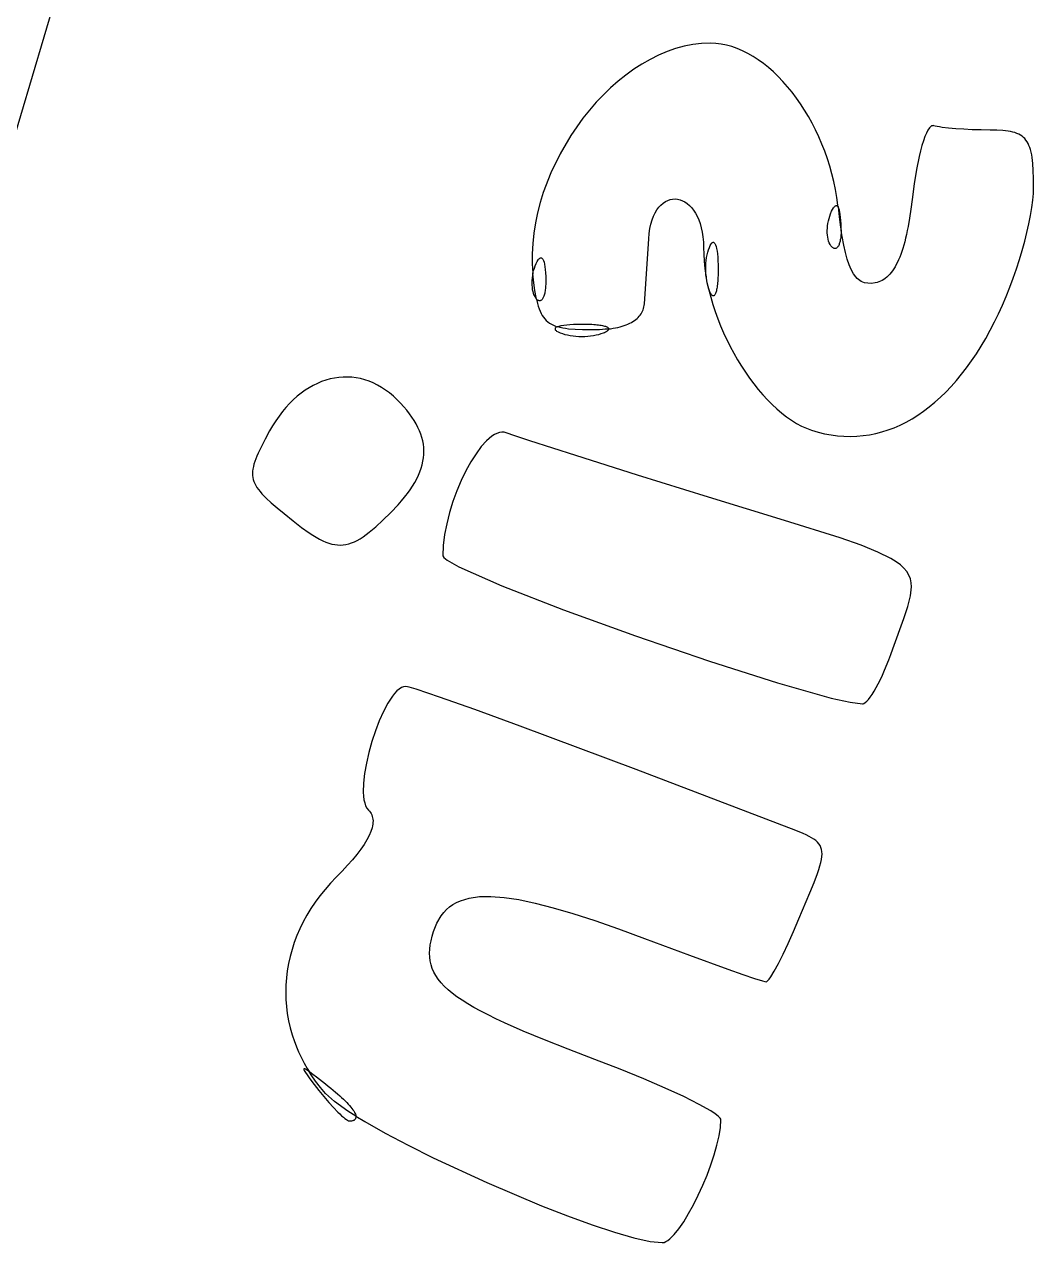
# Model space of a CAD drawing. Extents: x 70.3 to 133.4, y -81.7 to -32.
# Drawn here: x 75.855 to 76.316, y -66.991 to -66.435 of the extents above; entities that cross this region are included whole.
import ezdxf

# ---------------------------------------------------------------- set-up
doc = ezdxf.new("R2010")
doc.units = 0
doc.layers.add('BLACK', color=7, linetype='CONTINUOUS')

msp = doc.modelspace()

# ---------------------------------------------------------------- linework, layer by layer
at = {"layer": 'BLACK', "linetype": 'CONTINUOUS'}
for p, q in [((75.842215, -66.512732), (75.879849, -66.386372)), ((76.156114, -66.444806), (76.15217, -66.445889)), ((76.16008, -66.444018), (76.156114, -66.444806)), ((76.164059, -66.443537), (76.16008, -66.444018)), ((76.168042, -66.443374), (76.164059, -66.443537)), ((76.170503, -66.443476), (76.168042, -66.443374)), ((76.172967, -66.443778), (76.170503, -66.443476)), ((76.175431, -66.444275), (76.172967, -66.443778)), ((76.17789, -66.444961), (76.175431, -66.444275)), ((76.144385, -66.448894), (76.140561, -66.450792)), ((76.148257, -66.447255), (76.144385, -66.448894)), ((76.15217, -66.445889), (76.148257, -66.447255)), ((76.18034, -66.44583), (76.17789, -66.444961)), ((76.182775, -66.446876), (76.18034, -66.44583)), ((76.185191, -66.448093), (76.182775, -66.446876)), ((76.187585, -66.449477), (76.185191, -66.448093)), ((76.189951, -66.45102), (76.187585, -66.449477)), ((76.133097, -66.455322), (76.129474, -66.457931)), ((76.136796, -66.452939), (76.133097, -66.455322)), ((76.140561, -66.450792), (76.136796, -66.452939)), ((76.192284, -66.452717), (76.189951, -66.45102)), ((76.194581, -66.454563), (76.192284, -66.452717)), ((76.196836, -66.456552), (76.194581, -66.454563)), ((76.125936, -66.460754), (76.122491, -66.463778)), ((76.129474, -66.457931), (76.125936, -66.460754)), ((76.199046, -66.458678), (76.196836, -66.456552)), ((76.201205, -66.460935), (76.199046, -66.458678)), ((76.203309, -66.463317), (76.201205, -66.460935)), ((76.122491, -66.463778), (76.115919, -66.470387)), ((76.205354, -66.465819), (76.203309, -66.463317)), ((76.207335, -66.468435), (76.205354, -66.465819)), ((76.115919, -66.470387), (76.109828, -66.477664)), ((76.209248, -66.471159), (76.207335, -66.468435)), ((76.211087, -66.473986), (76.209248, -66.471159)), ((76.109828, -66.477664), (76.104291, -66.485517)), ((76.212849, -66.476909), (76.211087, -66.473986)), ((76.214529, -66.479924), (76.212849, -66.476909)), ((76.216122, -66.483023), (76.214529, -66.479924)), ((76.217625, -66.486202), (76.216122, -66.483023)), ((76.267458, -66.483119), (76.26677, -66.484452)), ((76.268138, -66.482098), (76.267458, -66.483119)), ((76.268806, -66.481406), (76.268138, -66.482098)), ((76.269133, -66.481188), (76.268806, -66.481406)), ((76.269456, -66.481059), (76.269133, -66.481188)), ((76.269772, -66.481022), (76.269456, -66.481059)), ((76.270083, -66.481077), (76.269772, -66.481022)), ((76.270792, -66.481279), (76.270083, -66.481077)), ((76.271683, -66.481475), (76.270792, -66.481279)), ((76.272744, -66.481665), (76.271683, -66.481475)), ((76.27396, -66.481847), (76.272744, -66.481665)), ((76.276806, -66.482184), (76.27396, -66.481847)), ((76.280116, -66.482478), (76.276806, -66.482184)), ((76.283784, -66.482721), (76.280116, -66.482478)), ((76.287705, -66.482904), (76.283784, -66.482721)), ((76.291772, -66.483021), (76.287705, -66.482904)), ((76.295879, -66.483061), (76.291772, -66.483021)), ((76.298927, -66.483106), (76.295879, -66.483061)), ((76.301654, -66.483258), (76.298927, -66.483106)), ((76.302902, -66.48338), (76.301654, -66.483258)), ((76.304077, -66.483537), (76.302902, -66.48338)), ((76.305179, -66.483733), (76.304077, -66.483537)), ((76.306212, -66.483968), (76.305179, -66.483733)), ((76.104291, -66.485517), (76.099379, -66.493852)), ((76.219031, -66.489454), (76.217625, -66.486202)), ((76.265392, -66.487983), (76.264712, -66.490147)), ((76.26608, -66.486079), (76.265392, -66.487983)), ((76.26677, -66.484452), (76.26608, -66.486079)), ((76.307178, -66.484247), (76.306212, -66.483968)), ((76.308078, -66.484573), (76.307178, -66.484247)), ((76.308915, -66.484947), (76.308078, -66.484573)), ((76.309692, -66.485374), (76.308915, -66.484947)), ((76.310409, -66.485855), (76.309692, -66.485374)), ((76.31107, -66.486394), (76.310409, -66.485855)), ((76.311676, -66.486993), (76.31107, -66.486394)), ((76.31223, -66.487655), (76.311676, -66.486993)), ((76.312734, -66.488384), (76.31223, -66.487655)), ((76.313189, -66.489181), (76.312734, -66.488384)), ((76.313599, -66.49005), (76.313189, -66.489181)), ((76.099379, -66.493852), (76.095164, -66.502576)), ((76.220338, -66.492774), (76.219031, -66.489454)), ((76.221539, -66.496157), (76.220338, -66.492774)), ((76.264045, -66.492554), (76.263396, -66.495185)), ((76.264712, -66.490147), (76.264045, -66.492554)), ((76.313965, -66.490994), (76.313599, -66.49005)), ((76.314289, -66.492015), (76.313965, -66.490994)), ((76.314574, -66.493116), (76.314289, -66.492015)), ((76.314821, -66.4943), (76.314574, -66.493116)), ((76.315033, -66.49557), (76.314821, -66.4943)), ((76.222632, -66.499595), (76.221539, -66.496157)), ((76.22361, -66.503085), (76.222632, -66.499595)), ((76.263396, -66.495185), (76.262171, -66.501056)), ((76.315212, -66.496929), (76.315033, -66.49557)), ((76.315361, -66.498379), (76.315212, -66.496929)), ((76.315573, -66.501565), (76.315361, -66.498379)), ((76.095164, -66.502576), (76.091716, -66.511597)), ((76.224471, -66.506619), (76.22361, -66.503085)), ((76.262171, -66.501056), (76.261079, -66.50762)), ((76.315688, -66.505152), (76.315573, -66.501565)), ((76.315723, -66.50916), (76.315688, -66.505152)), ((76.225208, -66.510192), (76.224471, -66.506619)), ((76.225819, -66.513799), (76.225208, -66.510192)), ((76.261079, -66.50762), (76.260161, -66.514741)), ((76.31563, -66.512003), (76.315723, -66.50916)), ((76.090303, -66.516189), (76.089108, -66.520821)), ((76.091716, -66.511597), (76.090303, -66.516189)), ((76.145496, -66.517287), (76.146488, -66.516423)), ((76.146488, -66.516423), (76.147524, -66.515722)), ((76.147524, -66.515722), (76.148595, -66.515185)), ((76.148595, -66.515185), (76.149694, -66.514808)), ((76.149694, -66.514808), (76.150812, -66.514593)), ((76.150812, -66.514593), (76.151941, -66.514536)), ((76.151941, -66.514536), (76.153074, -66.514637)), ((76.153074, -66.514637), (76.154201, -66.514894)), ((76.154201, -66.514894), (76.155314, -66.515306)), ((76.155314, -66.515306), (76.156406, -66.515873)), ((76.156406, -66.515873), (76.157469, -66.516591)), ((76.157469, -66.516591), (76.158493, -66.517461)), ((76.226297, -66.517433), (76.225819, -66.513799)), ((76.260161, -66.514741), (76.259621, -66.519169)), ((76.314917, -66.518499), (76.315358, -66.515126)), ((76.315358, -66.515126), (76.31563, -66.512003)), ((76.089108, -66.520821), (76.088141, -66.52548)), ((76.14148, -66.524119), (76.14213, -66.522414)), ((76.14213, -66.522414), (76.142865, -66.520879)), ((76.142865, -66.520879), (76.143676, -66.519514)), ((76.143676, -66.519514), (76.144556, -66.518317)), ((76.144556, -66.518317), (76.145496, -66.517287)), ((76.158493, -66.517461), (76.159471, -66.518481)), ((76.159471, -66.518481), (76.160396, -66.51965)), ((76.160396, -66.51965), (76.161257, -66.520965)), ((76.161257, -66.520965), (76.162048, -66.522427)), ((76.162048, -66.522427), (76.162761, -66.524034)), ((76.22225, -66.523451), (76.222589, -66.522347)), ((76.222589, -66.522347), (76.222989, -66.52126)), ((76.222989, -66.52126), (76.223456, -66.520169)), ((76.223456, -66.520169), (76.223907, -66.519269)), ((76.223907, -66.519269), (76.22434, -66.518559)), ((76.22434, -66.518559), (76.224549, -66.518275)), ((76.224549, -66.518275), (76.224754, -66.518038)), ((76.224754, -66.518038), (76.224953, -66.517848)), ((76.224953, -66.517848), (76.225147, -66.517704)), ((76.225147, -66.517704), (76.225336, -66.517607)), ((76.225336, -66.517607), (76.22552, -66.517557)), ((76.22552, -66.517557), (76.225697, -66.517553)), ((76.225697, -66.517553), (76.225869, -66.517595)), ((76.225869, -66.517595), (76.226035, -66.517682)), ((76.226035, -66.517682), (76.226194, -66.517816)), ((76.226194, -66.517816), (76.226348, -66.517995)), ((76.226368, -66.518027), (76.226297, -66.517433)), ((76.226348, -66.517995), (76.226368, -66.518027)), ((76.226368, -66.518027), (76.226923, -66.522665)), ((76.226494, -66.51822), (76.226368, -66.518027)), ((76.226635, -66.51849), (76.226494, -66.51822)), ((76.226768, -66.518805), (76.226635, -66.51849)), ((76.227014, -66.519571), (76.226768, -66.518805)), ((76.226923, -66.522665), (76.22757, -66.527417)), ((76.227231, -66.520515), (76.227014, -66.519571)), ((76.227418, -66.521637), (76.227231, -66.520515)), ((76.227573, -66.522935), (76.227418, -66.521637)), ((76.259621, -66.519169), (76.259019, -66.523311)), ((76.313559, -66.525865), (76.314314, -66.522089)), ((76.314314, -66.522089), (76.314917, -66.518499)), ((76.088141, -66.52548), (76.08741, -66.530155)), ((76.140119, -66.53027), (76.140466, -66.528046)), ((76.140466, -66.528046), (76.140922, -66.525995)), ((76.140922, -66.525995), (76.14148, -66.524119)), ((76.162761, -66.524034), (76.163386, -66.525784)), ((76.163386, -66.525784), (76.163916, -66.527676)), ((76.163916, -66.527676), (76.164343, -66.529709)), ((76.22144, -66.528976), (76.221484, -66.527897)), ((76.221484, -66.527897), (76.221587, -66.526797)), ((76.221587, -66.526797), (76.221749, -66.525684)), ((76.221749, -66.525684), (76.22197, -66.524566)), ((76.22197, -66.524566), (76.22225, -66.523451)), ((76.22757, -66.527417), (76.227814, -66.528959)), ((76.227696, -66.524409), (76.227573, -66.522935)), ((76.227785, -66.526056), (76.227696, -66.524409)), ((76.227811, -66.52683), (76.227785, -66.526056)), ((76.227824, -66.527581), (76.227811, -66.52683)), ((76.227824, -66.528309), (76.227824, -66.527581)), ((76.258355, -66.527169), (76.257998, -66.528992)), ((76.259019, -66.523311), (76.258355, -66.527169)), ((76.312662, -66.529796), (76.313559, -66.525865)), ((76.08741, -66.530155), (76.086925, -66.534835)), ((76.137894, -66.562436), (76.139889, -66.532671)), ((76.139889, -66.532671), (76.140119, -66.53027)), ((76.164343, -66.529709), (76.164659, -66.531881)), ((76.164659, -66.531881), (76.164855, -66.534192)), ((76.221454, -66.530027), (76.22144, -66.528976)), ((76.221525, -66.531041), (76.221454, -66.530027)), ((76.221654, -66.532012), (76.221525, -66.531041)), ((76.22184, -66.532931), (76.221654, -66.532012)), ((76.222083, -66.53379), (76.22184, -66.532931)), ((76.222382, -66.534582), (76.222083, -66.53379)), ((76.227313, -66.533725), (76.227203, -66.534188)), ((76.227412, -66.533233), (76.227313, -66.533725)), ((76.227502, -66.532711), (76.227412, -66.533233)), ((76.227581, -66.532162), (76.227502, -66.532711)), ((76.22765, -66.531585), (76.227581, -66.532162)), ((76.227707, -66.530981), (76.22765, -66.531585)), ((76.227754, -66.530351), (76.227707, -66.530981)), ((76.227789, -66.529695), (76.227754, -66.530351)), ((76.227813, -66.529014), (76.227789, -66.529695)), ((76.227814, -66.528959), (76.227813, -66.529014)), ((76.227814, -66.528959), (76.227824, -66.528309)), ((76.228248, -66.531707), (76.227814, -66.528959)), ((76.228963, -66.53555), (76.228248, -66.531707)), ((76.257236, -66.532429), (76.25683, -66.534044)), ((76.257625, -66.530745), (76.257236, -66.532429)), ((76.257998, -66.528992), (76.257625, -66.530745)), ((76.311632, -66.533851), (76.312662, -66.529796)), ((76.086925, -66.534835), (76.086695, -66.539507)), ((76.164855, -66.534192), (76.164923, -66.53664)), ((76.164923, -66.53664), (76.164997, -66.539794)), ((76.166585, -66.54003), (76.166869, -66.538835)), ((76.166869, -66.538835), (76.167205, -66.537702)), ((76.167205, -66.537702), (76.167592, -66.53664)), ((76.167592, -66.53664), (76.167999, -66.535732)), ((76.167999, -66.535732), (76.168396, -66.535051)), ((76.168396, -66.535051), (76.168589, -66.534795)), ((76.168589, -66.534795), (76.168779, -66.534593)), ((76.168779, -66.534593), (76.168964, -66.534446)), ((76.168964, -66.534446), (76.169146, -66.534353)), ((76.169146, -66.534353), (76.169323, -66.534312)), ((76.169323, -66.534312), (76.169496, -66.534324)), ((76.169496, -66.534324), (76.169663, -66.534388)), ((76.169663, -66.534388), (76.169826, -66.534503)), ((76.169826, -66.534503), (76.169983, -66.534668)), ((76.169983, -66.534668), (76.170134, -66.534884)), ((76.170134, -66.534884), (76.170419, -66.535461)), ((76.170419, -66.535461), (76.170678, -66.536231)), ((76.170678, -66.536231), (76.170909, -66.537187)), ((76.170909, -66.537187), (76.17111, -66.538325)), ((76.17111, -66.538325), (76.171279, -66.539639)), ((76.222738, -66.535298), (76.222382, -66.534582)), ((76.223149, -66.535932), (76.222738, -66.535298)), ((76.223376, -66.536215), (76.223149, -66.535932)), ((76.223616, -66.536474), (76.223376, -66.536215)), ((76.223861, -66.5367), (76.223616, -66.536474)), ((76.224101, -66.536884), (76.223861, -66.5367)), ((76.224336, -66.537026), (76.224101, -66.536884)), ((76.224566, -66.537127), (76.224336, -66.537026)), ((76.224791, -66.537188), (76.224566, -66.537127)), ((76.224901, -66.537203), (76.224791, -66.537188)), ((76.225009, -66.537209), (76.224901, -66.537203)), ((76.225117, -66.537205), (76.225009, -66.537209)), ((76.225222, -66.537192), (76.225117, -66.537205)), ((76.225326, -66.537168), (76.225222, -66.537192)), ((76.225428, -66.537136), (76.225326, -66.537168)), ((76.225628, -66.537042), (76.225428, -66.537136)), ((76.225821, -66.536912), (76.225628, -66.537042)), ((76.226007, -66.536745), (76.225821, -66.536912)), ((76.226185, -66.536543), (76.226007, -66.536745)), ((76.226355, -66.536306), (76.226185, -66.536543)), ((76.226518, -66.536035), (76.226355, -66.536306)), ((76.226673, -66.53573), (76.226518, -66.536035)), ((76.226819, -66.535392), (76.226673, -66.53573)), ((76.226956, -66.535022), (76.226819, -66.535392)), ((76.227084, -66.53462), (76.226956, -66.535022)), ((76.227203, -66.534188), (76.227084, -66.53462)), ((76.229723, -66.538963), (76.228963, -66.53555)), ((76.230538, -66.541962), (76.229723, -66.538963)), ((76.255512, -66.538478), (76.255038, -66.53982)), ((76.255968, -66.537068), (76.255512, -66.538478)), ((76.256408, -66.53559), (76.255968, -66.537068)), ((76.25683, -66.534044), (76.256408, -66.53559)), ((76.309207, -66.542202), (76.310477, -66.537996)), ((76.310477, -66.537996), (76.311632, -66.533851)), ((76.086695, -66.539507), (76.086728, -66.544161)), ((76.086728, -66.544161), (76.087013, -66.54847)), ((76.088051, -66.545073), (76.088518, -66.543982)), ((76.088518, -66.543982), (76.088969, -66.543082)), ((76.088969, -66.543082), (76.089402, -66.542372)), ((76.089402, -66.542372), (76.089611, -66.542088)), ((76.089611, -66.542088), (76.089815, -66.541851)), ((76.089815, -66.541851), (76.090015, -66.54166)), ((76.090015, -66.54166), (76.090209, -66.541517)), ((76.090209, -66.541517), (76.090398, -66.54142)), ((76.090398, -66.54142), (76.090581, -66.54137)), ((76.090581, -66.54137), (76.090759, -66.541365)), ((76.090759, -66.541365), (76.09093, -66.541407)), ((76.09093, -66.541407), (76.091096, -66.541495)), ((76.091096, -66.541495), (76.091256, -66.541629)), ((76.091256, -66.541629), (76.091409, -66.541808)), ((76.091409, -66.541808), (76.091556, -66.542033)), ((76.091556, -66.542033), (76.091696, -66.542303)), ((76.091696, -66.542303), (76.09183, -66.542618)), ((76.09183, -66.542618), (76.092076, -66.543384)), ((76.092076, -66.543384), (76.092293, -66.544328)), ((76.092293, -66.544328), (76.092479, -66.54545)), ((76.164997, -66.539794), (76.165212, -66.542992)), ((76.165212, -66.542992), (76.165563, -66.546226)), ((76.165966, -66.545214), (76.166043, -66.543877)), ((76.166043, -66.543877), (76.166172, -66.542561)), ((76.166172, -66.542561), (76.166353, -66.541275)), ((76.166353, -66.541275), (76.166585, -66.54003)), ((76.171279, -66.539639), (76.171414, -66.541125)), ((76.171414, -66.541125), (76.171513, -66.542777)), ((76.171513, -66.542777), (76.171574, -66.544591)), ((76.171574, -66.544591), (76.171595, -66.546561)), ((76.231414, -66.544563), (76.230538, -66.541962)), ((76.232359, -66.546784), (76.231414, -66.544563)), ((76.252967, -66.544518), (76.252405, -66.545527)), ((76.253512, -66.543443), (76.252967, -66.544518)), ((76.254038, -66.542302), (76.253512, -66.543443)), ((76.254547, -66.541094), (76.254038, -66.542302)), ((76.255038, -66.53982), (76.254547, -66.541094)), ((76.307831, -66.546437), (76.309207, -66.542202)), ((76.086811, -66.549496), (76.086649, -66.550609)), ((76.087013, -66.54847), (76.086811, -66.549496)), ((76.087013, -66.54847), (76.087031, -66.548379)), ((76.087034, -66.548784), (76.087013, -66.54847)), ((76.087031, -66.548379), (76.087311, -66.547263)), ((76.087457, -66.552788), (76.087034, -66.548784)), ((76.087311, -66.547263), (76.087651, -66.546159)), ((76.087651, -66.546159), (76.088051, -66.545073)), ((76.092479, -66.54545), (76.092635, -66.546748)), ((76.092635, -66.546748), (76.092757, -66.548222)), ((76.092757, -66.548222), (76.092846, -66.549869)), ((76.092846, -66.549869), (76.092872, -66.550642)), ((76.165563, -66.546226), (76.166047, -66.549487)), ((76.16594, -66.546561), (76.165966, -66.545214)), ((76.165966, -66.547908), (76.16594, -66.546561)), ((76.166043, -66.549245), (76.165966, -66.547908)), ((76.16609, -66.54972), (76.166043, -66.549245)), ((76.166047, -66.549487), (76.16609, -66.54972)), ((76.166657, -66.552768), (76.16609, -66.54972)), ((76.16609, -66.54972), (76.166172, -66.550562)), ((76.171513, -66.550345), (76.171469, -66.551191)), ((76.171549, -66.549458), (76.171513, -66.550345)), ((76.171574, -66.548531), (76.171549, -66.549458)), ((76.171595, -66.546561), (76.171574, -66.548531)), ((76.233382, -66.548641), (76.232359, -66.546784)), ((76.23449, -66.55015), (76.233382, -66.548641)), ((76.235078, -66.550779), (76.23449, -66.55015)), ((76.248642, -66.550219), (76.247948, -66.550777)), ((76.249316, -66.549597), (76.248642, -66.550219)), ((76.249971, -66.548912), (76.249316, -66.549597)), ((76.250607, -66.548163), (76.249971, -66.548912)), ((76.251225, -66.547349), (76.250607, -66.548163)), ((76.251824, -66.546471), (76.251225, -66.547349)), ((76.252405, -66.545527), (76.251824, -66.546471)), ((76.306358, -66.550668), (76.307831, -66.546437)), ((76.086546, -66.551709), (76.086502, -66.552788)), ((76.086502, -66.552788), (76.086515, -66.553839)), ((76.086515, -66.553839), (76.086587, -66.554854)), ((76.086649, -66.550609), (76.086546, -66.551709)), ((76.086587, -66.554854), (76.086715, -66.555824)), ((76.086715, -66.555824), (76.086901, -66.556743)), ((76.087927, -66.556358), (76.087457, -66.552788)), ((76.092643, -66.555974), (76.092563, -66.556524)), ((76.092711, -66.555397), (76.092643, -66.555974)), ((76.092769, -66.554793), (76.092711, -66.555397)), ((76.092816, -66.554163), (76.092769, -66.554793)), ((76.092851, -66.553508), (76.092816, -66.554163)), ((76.092874, -66.552827), (76.092851, -66.553508)), ((76.092872, -66.550642), (76.092885, -66.551394)), ((76.092886, -66.552122), (76.092874, -66.552827)), ((76.092885, -66.551394), (76.092886, -66.552122)), ((76.166172, -66.550562), (76.166353, -66.551848)), ((76.166353, -66.551848), (76.166585, -66.553093)), ((76.166585, -66.553093), (76.166869, -66.554288)), ((76.167316, -66.555726), (76.166657, -66.552768)), ((76.166869, -66.554288), (76.167205, -66.555421)), ((76.167205, -66.555421), (76.167316, -66.555726)), ((76.167592, -66.556483), (76.167316, -66.555726)), ((76.167316, -66.555726), (76.16739, -66.556061)), ((76.16739, -66.556061), (76.168241, -66.559357)), ((76.170909, -66.555936), (76.170797, -66.556437)), ((76.171013, -66.555389), (76.170909, -66.555936)), ((76.17111, -66.554798), (76.171013, -66.555389)), ((76.171199, -66.554162), (76.17111, -66.554798)), ((76.171279, -66.553483), (76.171199, -66.554162)), ((76.171351, -66.552761), (76.171279, -66.553483)), ((76.171414, -66.551997), (76.171351, -66.552761)), ((76.171469, -66.551191), (76.171414, -66.551997)), ((76.235691, -66.551327), (76.235078, -66.550779)), ((76.236329, -66.551797), (76.235691, -66.551327)), ((76.236994, -66.55219), (76.236329, -66.551797)), ((76.237685, -66.552508), (76.236994, -66.55219)), ((76.238406, -66.552754), (76.237685, -66.552508)), ((76.239935, -66.553035), (76.238406, -66.552754)), ((76.241589, -66.553052), (76.239935, -66.553035)), ((76.243376, -66.552819), (76.241589, -66.553052)), ((76.244188, -66.552632), (76.243376, -66.552819)), ((76.244979, -66.552385), (76.244188, -66.552632)), ((76.245751, -66.552076), (76.244979, -66.552385)), ((76.246503, -66.551706), (76.245751, -66.552076)), ((76.247235, -66.551273), (76.246503, -66.551706)), ((76.247948, -66.550777), (76.247235, -66.551273)), ((76.303159, -66.558996), (76.304798, -66.554865)), ((76.304798, -66.554865), (76.306358, -66.550668)), ((76.086901, -66.556743), (76.087144, -66.557602)), ((76.087144, -66.557602), (76.087444, -66.558394)), ((76.087444, -66.558394), (76.087799, -66.559111)), ((76.087799, -66.559111), (76.08821, -66.559744)), ((76.088468, -66.559518), (76.087927, -66.556358)), ((76.08821, -66.559744), (76.088437, -66.560027)), ((76.088437, -66.560027), (76.088633, -66.560239)), ((76.088633, -66.560239), (76.088468, -66.559518)), ((76.088677, -66.560287), (76.088633, -66.560239)), ((76.088633, -66.560239), (76.089105, -66.562293)), ((76.088922, -66.560513), (76.088677, -66.560287)), ((76.089163, -66.560696), (76.088922, -66.560513)), ((76.089398, -66.560838), (76.089163, -66.560696)), ((76.089628, -66.560939), (76.089398, -66.560838)), ((76.089852, -66.561), (76.089628, -66.560939)), ((76.089962, -66.561016), (76.089852, -66.561)), ((76.090071, -66.561022), (76.089962, -66.561016)), ((76.090178, -66.561018), (76.090071, -66.561022)), ((76.090284, -66.561004), (76.090178, -66.561018)), ((76.090388, -66.560981), (76.090284, -66.561004)), ((76.09049, -66.560948), (76.090388, -66.560981)), ((76.09069, -66.560855), (76.09049, -66.560948)), ((76.090882, -66.560724), (76.09069, -66.560855)), ((76.091068, -66.560558), (76.090882, -66.560724)), ((76.091246, -66.560355), (76.091068, -66.560558)), ((76.091417, -66.560118), (76.091246, -66.560355)), ((76.09158, -66.559847), (76.091417, -66.560118)), ((76.091734, -66.559542), (76.09158, -66.559847)), ((76.09188, -66.559204), (76.091734, -66.559542)), ((76.092018, -66.558834), (76.09188, -66.559204)), ((76.092146, -66.558433), (76.092018, -66.558834)), ((76.092265, -66.558), (76.092146, -66.558433)), ((76.092374, -66.557537), (76.092265, -66.558)), ((76.092474, -66.557045), (76.092374, -66.557537)), ((76.092563, -66.556524), (76.092474, -66.557045)), ((76.167797, -66.556966), (76.167592, -66.556483)), ((76.167999, -66.557391), (76.167797, -66.556966)), ((76.168199, -66.557759), (76.167999, -66.557391)), ((76.168396, -66.558071), (76.168199, -66.557759)), ((76.168241, -66.559357), (76.169205, -66.56265)), ((76.168589, -66.558328), (76.168396, -66.558071)), ((76.168779, -66.558529), (76.168589, -66.558328)), ((76.168964, -66.558676), (76.168779, -66.558529)), ((76.169056, -66.55873), (76.168964, -66.558676)), ((76.169146, -66.55877), (76.169056, -66.55873)), ((76.169235, -66.558797), (76.169146, -66.55877)), ((76.169323, -66.55881), (76.169235, -66.558797)), ((76.16941, -66.558811), (76.169323, -66.55881)), ((76.169496, -66.558798), (76.16941, -66.558811)), ((76.16958, -66.558773), (76.169496, -66.558798)), ((76.169663, -66.558734), (76.16958, -66.558773)), ((76.169745, -66.558683), (76.169663, -66.558734)), ((76.169826, -66.55862), (76.169745, -66.558683)), ((76.169983, -66.558454), (76.169826, -66.55862)), ((76.170134, -66.558239), (76.169983, -66.558454)), ((76.17028, -66.557974), (76.170134, -66.558239)), ((76.170419, -66.557661), (76.17028, -66.557974)), ((76.170552, -66.5573), (76.170419, -66.557661)), ((76.170678, -66.556892), (76.170552, -66.5573)), ((76.170797, -66.556437), (76.170678, -66.556892)), ((76.301451, -66.563029), (76.303159, -66.558996)), ((76.089105, -66.562293), (76.089467, -66.563543)), ((76.089467, -66.563543), (76.089862, -66.564706)), ((76.089862, -66.564706), (76.090294, -66.565785)), ((76.090294, -66.565785), (76.090766, -66.566783)), ((76.090766, -66.566783), (76.09128, -66.567702)), ((76.136018, -66.567571), (76.136414, -66.567005)), ((76.136414, -66.567005), (76.136764, -66.566417)), ((76.136764, -66.566417), (76.137068, -66.565808)), ((76.137068, -66.565808), (76.137327, -66.565176)), ((76.137327, -66.565176), (76.137538, -66.564523)), ((76.137538, -66.564523), (76.137704, -66.563849)), ((76.137704, -66.563849), (76.137822, -66.563153)), ((76.137822, -66.563153), (76.137894, -66.562436)), ((76.169205, -66.56265), (76.170278, -66.565931)), ((76.170278, -66.565931), (76.171455, -66.569193)), ((76.297864, -66.570676), (76.299683, -66.566933)), ((76.299683, -66.566933), (76.301451, -66.563029)), ((76.09128, -66.567702), (76.09184, -66.568546)), ((76.09184, -66.568546), (76.092449, -66.569318)), ((76.092449, -66.569318), (76.09311, -66.570021)), ((76.09311, -66.570021), (76.093826, -66.570658)), ((76.093826, -66.570658), (76.094601, -66.571232)), ((76.094601, -66.571232), (76.095437, -66.571746)), ((76.095437, -66.571746), (76.096337, -66.572203)), ((76.096337, -66.572203), (76.097305, -66.572606)), ((76.097305, -66.572606), (76.098101, -66.572875)), ((76.098248, -66.572803), (76.099017, -66.572544)), ((76.099017, -66.572544), (76.099974, -66.572313)), ((76.099974, -66.572313), (76.101112, -66.572112)), ((76.101112, -66.572112), (76.102426, -66.571943)), ((76.102426, -66.571943), (76.103912, -66.571808)), ((76.103912, -66.571808), (76.105564, -66.571709)), ((76.105564, -66.571709), (76.107378, -66.571648)), ((76.107378, -66.571648), (76.109348, -66.571627)), ((76.109348, -66.571627), (76.111318, -66.571648)), ((76.111318, -66.571648), (76.112245, -66.571673)), ((76.112245, -66.571673), (76.113132, -66.571709)), ((76.113132, -66.571709), (76.113978, -66.571753)), ((76.113978, -66.571753), (76.114784, -66.571808)), ((76.114784, -66.571808), (76.115548, -66.571871)), ((76.115548, -66.571871), (76.11627, -66.571943)), ((76.11627, -66.571943), (76.116949, -66.572023)), ((76.116949, -66.572023), (76.117585, -66.572112)), ((76.117585, -66.572112), (76.118176, -66.572209)), ((76.118176, -66.572209), (76.118722, -66.572313)), ((76.118722, -66.572313), (76.119224, -66.572425)), ((76.119224, -66.572425), (76.119679, -66.572544)), ((76.119679, -66.572544), (76.120087, -66.57267)), ((76.120087, -66.57267), (76.120448, -66.572803)), ((76.126796, -66.572895), (76.127769, -66.572622)), ((76.127769, -66.572622), (76.128699, -66.572326)), ((76.128699, -66.572326), (76.129585, -66.572007)), ((76.129585, -66.572007), (76.130427, -66.571665)), ((76.130427, -66.571665), (76.131226, -66.5713)), ((76.131226, -66.5713), (76.131981, -66.570912)), ((76.131981, -66.570912), (76.132692, -66.570502)), ((76.132692, -66.570502), (76.133358, -66.570069)), ((76.133358, -66.570069), (76.13398, -66.569614)), ((76.13398, -66.569614), (76.134557, -66.569137)), ((76.134557, -66.569137), (76.135089, -66.568637)), ((76.135089, -66.568637), (76.135576, -66.568115)), ((76.135576, -66.568115), (76.136018, -66.567571)), ((76.171455, -66.569193), (76.172731, -66.572427)), ((76.172731, -66.572427), (76.174102, -66.575626)), ((76.293813, -66.578213), (76.297864, -66.570676)), ((76.097111, -66.573726), (76.097099, -66.573899)), ((76.097099, -66.573899), (76.097139, -66.574076)), ((76.097175, -66.573559), (76.097111, -66.573726)), ((76.097139, -66.574076), (76.097233, -66.574258)), ((76.09729, -66.573396), (76.097175, -66.573559)), ((76.097233, -66.574258), (76.09738, -66.574443)), ((76.097455, -66.573239), (76.09729, -66.573396)), ((76.09738, -66.574443), (76.097582, -66.574633)), ((76.09767, -66.573088), (76.097455, -66.573239)), ((76.097582, -66.574633), (76.097838, -66.574826)), ((76.098101, -66.572875), (76.09767, -66.573088)), ((76.097838, -66.574826), (76.098518, -66.575223)), ((76.098101, -66.572875), (76.098248, -66.572803)), ((76.098344, -66.572957), (76.098101, -66.572875)), ((76.099456, -66.573261), (76.098344, -66.572957)), ((76.098518, -66.575223), (76.099426, -66.57563)), ((76.099426, -66.57563), (76.100488, -66.576018)), ((76.100646, -66.573521), (76.099456, -66.573261)), ((76.100488, -66.576018), (76.101622, -66.576353)), ((76.101915, -66.573738), (76.100646, -66.573521)), ((76.101622, -66.576353), (76.102816, -66.576637)), ((76.103268, -66.573916), (76.101915, -66.573738)), ((76.102816, -66.576637), (76.104061, -66.576869)), ((76.106235, -66.574169), (76.103268, -66.573916)), ((76.104061, -66.576869), (76.105347, -66.57705)), ((76.105347, -66.57705), (76.106664, -66.577179)), ((76.109573, -66.574303), (76.106235, -66.574169)), ((76.106664, -66.577179), (76.108001, -66.577256)), ((76.108001, -66.577256), (76.109348, -66.577282)), ((76.109348, -66.577282), (76.110695, -66.577256)), ((76.113305, -66.574342), (76.109573, -66.574303)), ((76.110695, -66.577256), (76.112032, -66.577179)), ((76.112032, -66.577179), (76.113349, -66.57705)), ((76.11474, -66.57433), (76.113305, -66.574342)), ((76.113349, -66.57705), (76.114635, -66.576869)), ((76.114635, -66.576869), (76.11588, -66.576637)), ((76.116133, -66.574294), (76.11474, -66.57433)), ((76.11588, -66.576637), (76.117074, -66.576353)), ((76.117485, -66.574233), (76.116133, -66.574294)), ((76.117074, -66.576353), (76.118208, -66.576018)), ((76.118796, -66.574149), (76.117485, -66.574233)), ((76.118208, -66.576018), (76.11927, -66.57563)), ((76.120065, -66.574041), (76.118796, -66.574149)), ((76.11927, -66.57563), (76.119753, -66.575425)), ((76.119753, -66.575425), (76.120178, -66.575223)), ((76.121293, -66.573909), (76.120065, -66.574041)), ((76.120178, -66.575223), (76.120546, -66.575023)), ((76.120448, -66.572803), (76.120761, -66.572942)), ((76.120546, -66.575023), (76.120858, -66.574826)), ((76.120761, -66.572942), (76.121026, -66.573088)), ((76.120858, -66.574826), (76.121115, -66.574633)), ((76.121026, -66.573088), (76.121241, -66.573239)), ((76.121115, -66.574633), (76.121316, -66.574443)), ((76.121241, -66.573239), (76.121406, -66.573396)), ((76.121597, -66.573869), (76.121293, -66.573909)), ((76.121316, -66.574443), (76.121463, -66.574258)), ((76.121406, -66.573396), (76.12147, -66.573477)), ((76.121463, -66.574258), (76.121517, -66.574166)), ((76.12147, -66.573477), (76.121521, -66.573559)), ((76.121517, -66.574166), (76.121557, -66.574076)), ((76.121521, -66.573559), (76.12156, -66.573642)), ((76.121557, -66.574076), (76.121584, -66.573987)), ((76.12156, -66.573642), (76.121585, -66.573726)), ((76.121584, -66.573987), (76.121597, -66.573899)), ((76.121585, -66.573726), (76.121598, -66.573812)), ((76.121597, -66.573869), (76.122478, -66.573753)), ((76.121598, -66.573812), (76.121597, -66.573869)), ((76.121597, -66.573899), (76.121597, -66.573869)), ((76.122478, -66.573753), (76.123621, -66.573573)), ((76.123621, -66.573573), (76.124722, -66.57337)), ((76.124722, -66.57337), (76.125781, -66.573144)), ((76.125781, -66.573144), (76.126796, -66.572895)), ((76.174102, -66.575626), (76.177109, -66.581886)), ((76.289548, -66.585189), (76.293813, -66.578213)), ((76.177109, -66.581886), (76.180439, -66.587911)), ((76.180439, -66.587911), (76.182213, -66.590815)), ((76.285082, -66.5916), (76.287339, -66.588466)), ((76.287339, -66.588466), (76.289548, -66.585189)), ((76.182213, -66.590815), (76.184054, -66.593637)), ((76.184054, -66.593637), (76.185958, -66.596369)), ((76.280427, -66.597436), (76.282777, -66.59459)), ((76.282777, -66.59459), (76.285082, -66.5916)), ((75.986644, -66.59966), (75.984762, -66.600718)), ((75.988552, -66.598729), (75.986644, -66.59966)), ((75.990482, -66.597926), (75.988552, -66.598729)), ((75.99243, -66.597251), (75.990482, -66.597926)), ((75.994394, -66.596705), (75.99243, -66.597251)), ((75.996369, -66.596289), (75.994394, -66.596705)), ((75.998353, -66.596004), (75.996369, -66.596289)), ((76.000341, -66.595851), (75.998353, -66.596004)), ((76.00233, -66.595831), (76.000341, -66.595851)), ((76.004316, -66.595944), (76.00233, -66.595831)), ((76.006297, -66.596191), (76.004316, -66.595944)), ((76.008269, -66.596573), (76.006297, -66.596191)), ((76.010227, -66.597092), (76.008269, -66.596573)), ((76.012169, -66.597747), (76.010227, -66.597092)), ((76.014092, -66.59854), (76.012169, -66.597747)), ((76.015991, -66.599471), (76.014092, -66.59854)), ((76.017863, -66.600542), (76.015991, -66.599471)), ((76.019705, -66.601753), (76.017863, -66.600542)), ((76.185958, -66.596369), (76.187918, -66.599002)), ((76.187918, -66.599002), (76.189932, -66.601529)), ((76.275595, -66.60269), (76.278032, -66.600136)), ((76.278032, -66.600136), (76.280427, -66.597436)), ((75.979302, -66.604641), (75.977557, -66.606197)), ((75.981087, -66.603209), (75.979302, -66.604641)), ((75.982908, -66.601901), (75.981087, -66.603209)), ((75.984762, -66.600718), (75.982908, -66.601901)), ((76.021514, -66.603106), (76.019705, -66.601753)), ((76.023285, -66.6046), (76.021514, -66.603106)), ((76.025015, -66.606237), (76.023285, -66.6046)), ((76.189932, -66.601529), (76.191994, -66.603943)), ((76.191994, -66.603943), (76.194099, -66.606234)), ((76.270598, -66.607357), (76.273116, -66.605098)), ((76.273116, -66.605098), (76.275595, -66.60269)), ((75.972593, -66.611594), (75.97104, -66.613634)), ((75.974199, -66.609674), (75.972593, -66.611594)), ((75.975855, -66.607875), (75.974199, -66.609674)), ((75.977557, -66.606197), (75.975855, -66.607875)), ((76.026569, -66.607838), (76.025015, -66.606237)), ((76.028017, -66.609427), (76.026569, -66.607838)), ((76.02936, -66.611007), (76.028017, -66.609427)), ((76.030596, -66.612578), (76.02936, -66.611007)), ((76.194099, -66.606234), (76.196243, -66.608396)), ((76.196243, -66.608396), (76.198422, -66.61042)), ((76.198422, -66.61042), (76.20063, -66.612299)), ((76.26282, -66.613238), (76.265448, -66.611428)), ((76.265448, -66.611428), (76.268041, -66.609467)), ((76.268041, -66.609467), (76.270598, -66.607357)), ((75.969545, -66.615793), (75.96811, -66.61807)), ((75.97104, -66.613634), (75.969545, -66.615793)), ((76.031727, -66.614142), (76.030596, -66.612578)), ((76.032752, -66.615699), (76.031727, -66.614142)), ((76.033672, -66.617251), (76.032752, -66.615699)), ((76.034485, -66.618799), (76.033672, -66.617251)), ((76.20063, -66.612299), (76.202863, -66.614024)), ((76.202863, -66.614024), (76.205116, -66.615589)), ((76.205116, -66.615589), (76.207385, -66.616984)), ((76.207385, -66.616984), (76.209665, -66.618203)), ((76.254739, -66.617754), (76.257464, -66.616402)), ((76.257464, -66.616402), (76.260158, -66.614896)), ((76.260158, -66.614896), (76.26282, -66.613238)), ((75.966739, -66.620464), (75.964719, -66.624207)), ((75.96811, -66.61807), (75.966739, -66.620464)), ((76.035192, -66.620344), (76.034485, -66.618799)), ((76.035793, -66.621887), (76.035192, -66.620344)), ((76.036288, -66.62343), (76.035793, -66.621887)), ((76.069395, -66.622139), (76.068224, -66.622896)), ((76.070543, -66.621567), (76.069395, -66.622139)), ((76.071665, -66.621191), (76.070543, -66.621567)), ((76.072756, -66.621019), (76.071665, -66.621191)), ((76.07381, -66.621062), (76.072756, -66.621019)), ((76.074823, -66.621327), (76.07381, -66.621062)), ((76.078729, -66.622701), (76.074823, -66.621327)), ((76.085574, -66.624969), (76.078729, -66.622701)), ((76.209665, -66.618203), (76.211951, -66.619237)), ((76.211951, -66.619237), (76.214239, -66.620078)), ((76.214239, -66.620078), (76.217232, -66.620967)), ((76.217232, -66.620967), (76.220215, -66.621691)), ((76.220215, -66.621691), (76.223188, -66.622249)), ((76.223188, -66.622249), (76.226148, -66.622643)), ((76.226148, -66.622643), (76.229095, -66.622874)), ((76.23494, -66.62285), (76.237836, -66.622597)), ((76.237836, -66.622597), (76.240712, -66.622183)), ((76.240712, -66.622183), (76.243566, -66.621611)), ((76.243566, -66.621611), (76.246398, -66.620882)), ((76.246398, -66.620882), (76.249205, -66.619995)), ((76.249205, -66.619995), (76.251986, -66.618952)), ((76.251986, -66.618952), (76.254739, -66.617754)), ((75.962986, -66.627549), (75.961547, -66.630535)), ((75.964719, -66.624207), (75.962986, -66.627549)), ((76.036677, -66.624972), (76.036288, -66.62343)), ((76.036959, -66.626517), (76.036677, -66.624972)), ((76.037135, -66.628064), (76.036959, -66.626517)), ((76.037204, -66.629615), (76.037135, -66.628064)), ((76.063419, -66.627601), (76.061011, -66.630828)), ((76.065837, -66.624933), (76.063419, -66.627601)), ((76.068224, -66.622896), (76.065837, -66.624933)), ((76.106564, -66.631705), (76.085574, -66.624969)), ((76.229095, -66.622874), (76.232026, -66.622943)), ((76.232026, -66.622943), (76.23494, -66.62285)), ((75.960411, -66.633214), (75.959959, -66.634452)), ((75.960941, -66.63191), (75.960411, -66.633214)), ((75.961547, -66.630535), (75.960941, -66.63191)), ((76.036774, -66.634304), (76.037024, -66.632734)), ((76.037024, -66.632734), (76.037167, -66.631172)), ((76.037167, -66.631172), (76.037204, -66.629615)), ((76.061011, -66.630828), (76.058649, -66.634538)), ((76.134763, -66.640575), (76.106564, -66.631705)), ((75.958947, -66.638865), (75.958898, -66.639862)), ((75.959078, -66.637831), (75.958947, -66.638865)), ((75.959292, -66.636755), (75.959078, -66.637831)), ((75.959585, -66.63563), (75.959292, -66.636755)), ((75.959959, -66.634452), (75.959585, -66.63563)), ((76.034705, -66.640678), (76.035382, -66.639068)), ((76.035382, -66.639068), (76.035953, -66.637469)), ((76.035953, -66.637469), (76.036417, -66.635882)), ((76.036417, -66.635882), (76.036774, -66.634304)), ((76.056372, -66.638657), (76.054219, -66.643112)), ((76.058649, -66.634538), (76.056372, -66.638657)), ((75.958898, -66.639862), (75.958933, -66.640829)), ((75.958933, -66.640829), (75.959052, -66.64177)), ((75.959052, -66.64177), (75.959257, -66.642692)), ((75.959257, -66.642692), (75.959549, -66.643602)), ((75.959549, -66.643602), (75.959929, -66.644503)), ((75.959929, -66.644503), (75.960397, -66.645403)), ((76.03203, -66.645592), (76.033029, -66.643939)), ((76.033029, -66.643939), (76.033921, -66.642301)), ((76.033921, -66.642301), (76.034705, -66.640678)), ((76.054219, -66.643112), (76.052229, -66.647826)), ((76.167142, -66.650617), (76.134763, -66.640575)), ((75.960397, -66.645403), (75.960955, -66.646306)), ((75.960955, -66.646306), (75.961604, -66.64722)), ((75.961604, -66.64722), (75.962345, -66.648149)), ((75.962345, -66.648149), (75.963178, -66.649099)), ((75.963178, -66.649099), (75.964105, -66.650077)), ((75.964105, -66.650077), (75.965127, -66.651087)), ((76.028391, -66.650654), (76.028952, -66.649929)), ((76.028952, -66.649929), (76.029712, -66.648948)), ((76.029712, -66.648948), (76.030925, -66.647261)), ((76.030925, -66.647261), (76.03203, -66.645592)), ((76.052229, -66.647826), (76.05044, -66.652727)), ((76.20198, -66.661278), (76.167142, -66.650617)), ((75.965127, -66.651087), (75.967459, -66.65323)), ((75.967459, -66.65323), (75.970183, -66.655575)), ((75.970183, -66.655575), (75.973305, -66.658167)), ((76.022036, -66.657686), (76.025428, -66.654126)), ((76.025428, -66.654126), (76.026964, -66.652379)), ((76.026964, -66.652379), (76.028391, -66.650654)), ((76.05044, -66.652727), (76.048889, -66.657739)), ((75.973305, -66.658167), (75.977503, -66.661555)), ((75.977503, -66.661555), (75.981329, -66.66449)), ((76.015247, -66.664155), (76.018499, -66.661151)), ((76.018499, -66.661151), (76.022036, -66.657686)), ((76.048889, -66.657739), (76.047616, -66.662788)), ((76.227377, -66.669315), (76.20198, -66.661278)), ((75.981329, -66.66449), (75.984828, -66.66697)), ((75.984828, -66.66697), (75.98647, -66.66804)), ((76.0108, -66.6678), (76.012232, -66.6667)), ((76.012232, -66.6667), (76.013713, -66.665485)), ((76.013713, -66.665485), (76.015247, -66.664155)), ((76.047616, -66.662788), (76.04666, -66.6678)), ((75.98647, -66.66804), (75.988049, -66.668996)), ((75.988049, -66.668996), (75.989569, -66.669838)), ((75.989569, -66.669838), (75.991037, -66.670567)), ((75.991037, -66.670567), (75.99246, -66.671182)), ((75.99246, -66.671182), (75.993841, -66.671683)), ((75.993841, -66.671683), (75.995188, -66.672069)), ((75.995188, -66.672069), (75.996507, -66.672342)), ((75.996507, -66.672342), (75.997803, -66.672501)), ((75.997803, -66.672501), (75.999081, -66.672545)), ((75.999081, -66.672545), (76.000349, -66.672476)), ((76.000349, -66.672476), (76.001612, -66.672292)), ((76.001612, -66.672292), (76.002875, -66.671994)), ((76.002875, -66.671994), (76.004145, -66.671581)), ((76.004145, -66.671581), (76.005428, -66.671054)), ((76.005428, -66.671054), (76.006729, -66.670412)), ((76.006729, -66.670412), (76.008054, -66.669656)), ((76.008054, -66.669656), (76.009409, -66.668785)), ((76.009409, -66.668785), (76.0108, -66.6678)), ((76.046057, -66.6727), (76.045848, -66.677415)), ((76.04666, -66.6678), (76.046057, -66.6727)), ((76.236926, -66.672671), (76.227377, -66.669315)), ((76.244582, -66.675757), (76.236926, -66.672671)), ((76.045848, -66.677415), (76.046338, -66.678264)), ((76.046338, -66.678264), (76.047771, -66.679402)), ((76.250503, -66.6787), (76.244582, -66.675757)), ((76.047771, -66.679402), (76.053226, -66.68246)), ((76.053226, -66.68246), (76.072855, -66.691126)), ((76.252862, -66.680159), (76.250503, -66.6787)), ((76.254845, -66.68163), (76.252862, -66.680159)), ((76.256472, -66.68313), (76.254845, -66.68163)), ((76.257763, -66.684675), (76.256472, -66.68313)), ((76.258737, -66.68628), (76.257763, -66.684675)), ((76.259414, -66.687963), (76.258737, -66.68628)), ((76.259812, -66.689739), (76.259414, -66.687963)), ((76.072855, -66.691126), (76.10098, -66.70209)), ((76.259537, -66.695784), (76.259953, -66.691623)), ((76.259953, -66.691623), (76.259812, -66.689739)), ((76.256465, -66.706121), (76.258323, -66.700574)), ((76.258323, -66.700574), (76.259537, -66.695784)), ((76.10098, -66.70209), (76.133843, -66.714027)), ((76.251447, -66.720002), (76.256465, -66.706121)), ((76.133843, -66.714027), (76.167689, -66.725613)), ((76.249591, -66.725023), (76.250532, -66.722548)), ((76.250532, -66.722548), (76.251447, -66.720002)), ((76.167689, -66.725613), (76.198761, -66.735522)), ((76.247655, -66.729709), (76.249591, -66.725023)), ((76.244726, -66.735881), (76.245696, -66.733955)), ((76.245696, -66.733955), (76.246675, -66.731893)), ((76.246675, -66.731893), (76.247655, -66.729709)), ((76.024876, -66.739178), (76.023832, -66.740282)), ((76.025914, -66.738293), (76.024876, -66.739178)), ((76.026943, -66.737644), (76.025914, -66.738293)), ((76.027958, -66.737247), (76.026943, -66.737644)), ((76.028952, -66.737118), (76.027958, -66.737247)), ((76.030545, -66.737442), (76.028952, -66.737118)), ((76.033699, -66.738378), (76.030545, -66.737442)), ((76.044385, -66.741968), (76.033699, -66.738378)), ((76.198761, -66.735522), (76.223302, -66.74243)), ((76.241939, -66.740721), (76.242841, -66.739277)), ((76.242841, -66.739277), (76.243772, -66.73766)), ((76.243772, -66.73766), (76.244726, -66.735881)), ((76.020721, -66.744751), (76.018713, -66.748528)), ((76.022788, -66.74159), (76.020721, -66.744751)), ((76.023832, -66.740282), (76.022788, -66.74159)), ((76.060394, -66.747661), (76.044385, -66.741968)), ((76.223302, -66.74243), (76.23195, -66.744345)), ((76.23195, -66.744345), (76.237556, -66.745013)), ((76.237556, -66.745013), (76.237833, -66.744979)), ((76.237833, -66.744979), (76.238129, -66.744881)), ((76.238129, -66.744881), (76.238774, -66.7445)), ((76.238774, -66.7445), (76.239485, -66.74388)), ((76.239485, -66.74388), (76.240254, -66.743035)), ((76.240254, -66.743035), (76.241074, -66.741977)), ((76.241074, -66.741977), (76.241939, -66.740721)), ((76.018713, -66.748528), (76.016804, -66.752793)), ((76.081107, -66.755229), (76.060394, -66.747661)), ((76.016804, -66.752793), (76.015034, -66.757415)), ((76.134174, -66.775081), (76.081107, -66.755229)), ((76.015034, -66.757415), (76.013442, -66.762263)), ((76.012067, -66.767207), (76.010949, -66.772117)), ((76.013442, -66.762263), (76.012067, -66.767207)), ((76.010949, -66.772117), (76.010128, -66.776862)), ((76.010128, -66.776862), (76.009643, -66.781312)), ((76.198645, -66.799699), (76.134174, -66.775081)), ((76.009643, -66.781312), (76.009534, -66.785337)), ((76.009534, -66.785337), (76.009632, -66.787149)), ((76.009632, -66.787149), (76.009839, -66.788806)), ((76.009839, -66.788806), (76.01016, -66.790291)), ((76.01016, -66.790291), (76.010599, -66.791588)), ((76.010599, -66.791588), (76.011162, -66.792682)), ((76.011162, -66.792682), (76.011854, -66.793554)), ((76.011854, -66.793554), (76.012326, -66.79407)), ((76.012326, -66.79407), (76.012738, -66.794614)), ((76.012738, -66.794614), (76.01309, -66.795186)), ((76.01309, -66.795186), (76.013383, -66.795786)), ((76.013383, -66.795786), (76.013615, -66.796414)), ((76.01375, -66.800777), (76.013562, -66.801604)), ((76.013615, -66.796414), (76.013788, -66.79707)), ((76.013878, -66.799979), (76.01375, -66.800777)), ((76.013788, -66.79707), (76.0139, -66.797755)), ((76.013945, -66.799209), (76.013878, -66.799979)), ((76.0139, -66.797755), (76.013953, -66.798468)), ((76.013953, -66.798468), (76.013945, -66.799209)), ((76.207049, -66.802912), (76.198645, -66.799699)), ((76.012208, -66.805199), (76.01117, -66.80717)), ((76.013006, -66.803344), (76.012208, -66.805199)), ((76.013562, -66.801604), (76.013006, -66.803344)), ((76.210371, -66.804265), (76.207049, -66.802912)), ((76.211819, -66.804912), (76.210371, -66.804265)), ((76.213129, -66.805551), (76.211819, -66.804912)), ((76.214302, -66.806192), (76.213129, -66.805551)), ((76.21534, -66.806845), (76.214302, -66.806192)), ((76.008368, -66.811461), (76.006604, -66.813783)), ((76.00989, -66.809257), (76.008368, -66.811461)), ((76.01117, -66.80717), (76.00989, -66.809257)), ((76.216246, -66.807518), (76.21534, -66.806845)), ((76.217022, -66.808222), (76.216246, -66.807518)), ((76.217669, -66.808966), (76.217022, -66.808222)), ((76.218191, -66.809759), (76.217669, -66.808966)), ((76.218589, -66.810611), (76.218191, -66.809759)), ((76.218865, -66.811531), (76.218589, -66.810611)), ((76.219021, -66.812529), (76.218865, -66.811531)), ((76.004598, -66.816222), (76.00235, -66.81878)), ((76.006604, -66.813783), (76.004598, -66.816222)), ((76.218083, -66.819013), (76.218492, -66.817485)), ((76.218492, -66.817485), (76.218793, -66.816082)), ((76.218793, -66.816082), (76.218983, -66.814795)), ((76.218983, -66.814795), (76.21906, -66.813614)), ((76.21906, -66.813614), (76.219021, -66.812529)), ((75.999858, -66.821456), (75.997124, -66.824252)), ((76.00235, -66.81878), (75.999858, -66.821456)), ((76.215396, -66.826564), (76.216945, -66.822482)), ((76.216945, -66.822482), (76.217566, -66.820676)), ((76.217566, -66.820676), (76.218083, -66.819013)), ((75.994503, -66.826986), (75.992039, -66.829785)), ((75.997124, -66.824252), (75.994503, -66.826986)), ((76.213455, -66.831336), (76.215396, -66.826564)), ((75.989733, -66.832646), (75.987584, -66.835564)), ((75.992039, -66.829785), (75.989733, -66.832646)), ((76.053878, -66.834924), (76.057908, -66.833731)), ((76.057908, -66.833731), (76.062549, -66.833086)), ((76.062549, -66.833086), (76.067837, -66.832991)), ((76.067837, -66.832991), (76.07381, -66.833447)), ((76.07381, -66.833447), (76.080505, -66.834454)), ((76.208461, -66.843249), (76.213455, -66.831336)), ((75.985594, -66.838534), (75.983761, -66.841553)), ((75.987584, -66.835564), (75.985594, -66.838534)), ((76.046234, -66.840297), (76.047503, -66.83895)), ((76.047503, -66.83895), (76.048898, -66.837738)), ((76.048898, -66.837738), (76.050422, -66.836664)), ((76.050422, -66.836664), (76.052081, -66.835725)), ((76.052081, -66.835725), (76.053878, -66.834924)), ((76.080505, -66.834454), (76.087958, -66.836015)), ((76.087958, -66.836015), (76.096206, -66.83813)), ((76.096206, -66.83813), (76.105287, -66.8408)), ((75.982086, -66.844616), (75.98057, -66.847719)), ((75.983761, -66.841553), (75.982086, -66.844616)), ((76.041599, -66.849071), (76.043128, -66.845155)), ((76.043128, -66.845155), (76.045084, -66.84178)), ((76.045084, -66.84178), (76.046234, -66.840297)), ((76.105287, -66.8408), (76.115237, -66.844027)), ((76.115237, -66.844027), (76.126094, -66.847811)), ((76.205988, -66.849024), (76.208461, -66.843248)), ((76.208461, -66.843248), (76.208461, -66.843249)), ((75.979212, -66.850857), (75.978014, -66.854027)), ((75.98057, -66.847719), (75.979212, -66.850857)), ((76.040981, -66.851167), (76.041599, -66.849071)), ((76.126094, -66.847811), (76.137893, -66.852155)), ((76.203566, -66.854412), (76.205988, -66.849024)), ((75.978014, -66.854027), (75.976974, -66.857223)), ((76.039891, -66.857056), (76.040121, -66.855154)), ((76.040121, -66.855154), (76.040486, -66.853193)), ((76.040486, -66.853193), (76.040981, -66.851167)), ((76.137893, -66.852155), (76.158593, -66.85986)), ((76.201256, -66.859294), (76.203566, -66.854412)), ((75.976094, -66.860442), (75.975373, -66.86368)), ((75.976974, -66.857223), (75.976094, -66.860442)), ((76.039804, -66.858904), (76.039891, -66.857056)), ((76.039866, -66.860704), (76.039804, -66.858904)), ((76.040084, -66.862459), (76.039866, -66.860704)), ((76.158593, -66.85986), (76.175983, -66.866169)), ((76.199119, -66.863553), (76.201256, -66.859294)), ((75.974812, -66.866931), (75.974411, -66.870192)), ((75.975373, -66.86368), (75.974812, -66.866931)), ((76.040463, -66.864177), (76.040084, -66.862459)), ((76.041012, -66.865861), (76.040463, -66.864177)), ((76.041735, -66.867517), (76.041012, -66.865861)), ((76.042641, -66.86915), (76.041735, -66.867517)), ((76.175983, -66.866169), (76.182867, -66.868598)), ((76.195611, -66.86973), (76.197217, -66.867071)), ((76.197217, -66.867071), (76.199119, -66.863553)), ((75.974411, -66.870192), (75.97417, -66.873458)), ((76.043735, -66.870766), (76.042641, -66.86915)), ((76.045024, -66.872369), (76.043735, -66.870766)), ((76.046514, -66.873965), (76.045024, -66.872369)), ((76.182867, -66.868598), (76.188238, -66.870433)), ((76.188238, -66.870433), (76.191868, -66.871594)), ((76.191868, -66.871594), (76.19296, -66.871896)), ((76.19296, -66.871896), (76.19353, -66.871999)), ((76.19353, -66.871999), (76.19389, -66.871849)), ((76.19389, -66.871849), (76.194361, -66.871412)), ((76.194361, -66.871412), (76.194938, -66.8707)), ((76.194938, -66.8707), (76.195611, -66.86973)), ((75.97417, -66.873458), (75.97409, -66.876725)), ((75.97409, -66.876725), (75.97417, -66.879989)), ((76.048213, -66.875559), (76.046514, -66.873965)), ((76.050126, -66.877156), (76.048213, -66.875559)), ((76.052261, -66.878762), (76.050126, -66.877156)), ((75.97417, -66.879989), (75.974411, -66.883245)), ((75.974411, -66.883245), (75.974813, -66.88649)), ((76.054623, -66.880381), (76.052261, -66.878762)), ((76.05722, -66.882019), (76.054623, -66.880381)), ((76.060058, -66.883681), (76.05722, -66.882019)), ((76.063143, -66.885372), (76.060058, -66.883681)), ((75.974813, -66.88649), (75.975376, -66.889718)), ((75.975376, -66.889718), (75.9761, -66.892925)), ((76.066483, -66.887097), (76.063143, -66.885372)), ((76.070083, -66.888862), (76.066483, -66.887097)), ((76.073951, -66.890672), (76.070083, -66.888862)), ((75.9761, -66.892925), (75.976986, -66.896108)), ((76.082514, -66.894447), (76.073951, -66.890672)), ((76.092225, -66.898462), (76.082514, -66.894447)), ((75.976986, -66.896108), (75.978034, -66.899262)), ((75.978034, -66.899262), (75.979244, -66.902382)), ((76.103137, -66.902761), (76.092225, -66.898462)), ((75.979244, -66.902382), (75.979971, -66.904014)), ((75.979971, -66.904014), (75.980617, -66.905464)), ((75.980617, -66.905464), (75.982152, -66.908505)), ((76.115302, -66.907385), (76.103137, -66.902761)), ((75.982152, -66.908505), (75.982458, -66.909044)), ((75.982348, -66.911686), (75.982304, -66.911796)), ((75.982304, -66.911796), (75.982325, -66.911972)), ((75.982325, -66.911972), (75.982412, -66.912215)), ((75.982458, -66.911642), (75.982348, -66.911686)), ((75.982458, -66.909044), (75.983849, -66.911498)), ((75.982634, -66.911664), (75.982458, -66.911642)), ((75.982876, -66.91175), (75.982634, -66.911664)), ((75.983186, -66.911901), (75.982876, -66.91175)), ((75.984008, -66.912396), (75.983186, -66.911901)), ((75.983849, -66.911498), (75.984727, -66.912887)), ((76.126862, -66.91184), (76.115302, -66.907385)), ((76.137646, -66.916236), (76.126862, -66.91184)), ((75.982412, -66.912215), (75.982563, -66.912524)), ((75.982563, -66.912524), (75.983057, -66.913346)), ((75.983057, -66.913346), (75.983805, -66.91444)), ((75.983805, -66.91444), (75.984804, -66.915811)), ((75.984727, -66.912887), (75.984008, -66.912396)), ((75.984727, -66.912887), (75.985102, -66.913144)), ((75.98571, -66.914442), (75.984727, -66.912887)), ((75.984804, -66.915811), (75.986051, -66.91746)), ((75.985102, -66.913144), (75.986472, -66.914143)), ((75.987733, -66.91733), (75.98571, -66.914442)), ((75.986051, -66.91746), (75.989273, -66.921608)), ((75.986472, -66.914143), (75.988122, -66.915389)), ((75.98992, -66.920159), (75.987733, -66.91733)), ((75.988122, -66.915389), (75.99227, -66.918611)), ((76.147419, -66.920459), (76.137646, -66.916236)), ((75.989273, -66.921608), (75.991522, -66.924399)), ((75.99227, -66.922924), (75.98992, -66.920159)), ((75.99227, -66.918611), (75.993483, -66.919572)), ((75.99634, -66.92662), (75.99227, -66.922924)), ((75.993483, -66.919572), (75.994643, -66.92051)), ((75.994643, -66.92051), (75.995749, -66.921424)), ((75.995749, -66.921424), (75.996802, -66.922314)), ((75.996802, -66.922314), (75.997801, -66.92318)), ((75.997801, -66.92318), (75.998745, -66.92402)), ((76.155944, -66.924395), (76.147419, -66.920459)), ((75.991522, -66.924399), (75.993739, -66.927002)), ((75.993739, -66.927002), (75.995866, -66.929361)), ((76.002428, -66.930958), (75.99634, -66.92662)), ((75.998745, -66.92402), (75.999634, -66.924835)), ((75.999634, -66.924835), (76.000469, -66.925624)), ((76.000469, -66.925624), (76.001248, -66.926387)), ((76.001248, -66.926387), (76.001971, -66.927123)), ((76.001971, -66.927123), (76.002639, -66.927831)), ((76.002639, -66.927831), (76.00325, -66.928511)), ((76.00325, -66.928511), (76.003804, -66.929163)), ((76.162986, -66.927931), (76.155944, -66.924395)), ((76.168308, -66.930954), (76.162986, -66.927931)), ((75.995866, -66.929361), (75.997847, -66.931418)), ((75.997847, -66.931418), (75.998764, -66.932317)), ((75.998764, -66.932317), (75.999624, -66.933118)), ((75.999624, -66.933118), (76.000418, -66.933816)), ((76.000418, -66.933816), (76.00114, -66.934403)), ((76.006159, -66.933271), (76.002428, -66.930958)), ((76.003804, -66.929163), (76.004302, -66.929786)), ((76.004302, -66.929786), (76.004742, -66.93038)), ((76.004742, -66.93038), (76.005125, -66.930943)), ((76.005125, -66.930943), (76.00545, -66.931477)), ((76.00545, -66.931477), (76.005716, -66.931979)), ((76.005716, -66.931979), (76.005925, -66.93245)), ((76.005925, -66.93245), (76.006074, -66.932889)), ((76.00601, -66.934459), (76.006077, -66.934318)), ((76.006074, -66.932889), (76.006159, -66.933271)), ((76.006077, -66.934318), (76.006129, -66.934169)), ((76.006129, -66.934169), (76.006166, -66.934011)), ((76.006159, -66.933271), (76.010262, -66.935816)), ((76.006164, -66.933296), (76.006159, -66.933271)), ((76.006187, -66.933487), (76.006164, -66.933296)), ((76.006166, -66.934011), (76.006188, -66.933845)), ((76.006195, -66.93367), (76.006187, -66.933487)), ((76.006188, -66.933845), (76.006195, -66.93367)), ((76.17025, -66.932238), (76.168308, -66.930954)), ((76.171674, -66.933351), (76.17025, -66.932238)), ((76.17255, -66.934279), (76.171674, -66.933351)), ((76.172773, -66.93467), (76.17255, -66.934279)), ((76.00114, -66.934403), (76.001783, -66.934871)), ((76.001783, -66.934871), (76.002339, -66.935215)), ((76.002339, -66.935215), (76.002802, -66.935427)), ((76.002802, -66.935427), (76.002996, -66.93548)), ((76.002996, -66.93548), (76.003164, -66.935499)), ((76.003164, -66.935499), (76.003745, -66.93548)), ((76.003745, -66.93548), (76.004263, -66.935423)), ((76.004263, -66.935423), (76.004719, -66.935329)), ((76.004719, -66.935329), (76.004924, -66.935268)), ((76.004924, -66.935268), (76.005114, -66.935198)), ((76.005114, -66.935198), (76.005288, -66.935119)), ((76.005288, -66.935119), (76.005446, -66.935031)), ((76.005446, -66.935031), (76.005589, -66.934934)), ((76.005589, -66.934934), (76.005717, -66.934829)), ((76.005717, -66.934829), (76.00583, -66.934714)), ((76.00583, -66.934714), (76.005928, -66.934591)), ((76.005928, -66.934591), (76.00601, -66.934459)), ((76.010262, -66.935816), (76.019565, -66.941073)), ((76.172032, -66.942306), (76.172637, -66.938444)), ((76.172637, -66.938444), (76.172849, -66.935008)), ((76.172849, -66.935008), (76.172773, -66.93467)), ((76.019565, -66.941073), (76.030065, -66.946608)), ((76.171076, -66.946505), (76.172032, -66.942306)), ((76.030065, -66.946608), (76.041488, -66.952298)), ((76.16828, -66.955555), (76.169811, -66.950951)), ((76.169811, -66.950951), (76.171076, -66.946505)), ((76.041488, -66.952298), (76.066001, -66.963662)), ((76.166526, -66.960228), (76.16828, -66.955555)), ((76.164592, -66.964879), (76.166526, -66.960228)), ((76.066001, -66.963662), (76.090912, -66.974191)), ((76.162519, -66.969421), (76.164592, -66.964879)), ((76.160352, -66.973763), (76.162519, -66.969421)), ((76.090912, -66.974191), (76.102831, -66.97884)), ((76.102831, -66.97884), (76.114027, -66.982916)), ((76.155901, -66.981491), (76.158131, -66.977816)), ((76.158131, -66.977816), (76.160352, -66.973763)), ((76.114027, -66.982916), (76.124226, -66.986297)), ((76.153703, -66.984698), (76.155901, -66.981491)), ((76.124226, -66.986297), (76.133152, -66.988863)), ((76.133152, -66.988863), (76.140533, -66.990492)), ((76.148633, -66.990083), (76.149577, -66.989351)), ((76.149577, -66.989351), (76.151581, -66.987348)), ((76.151581, -66.987348), (76.153703, -66.984698)), ((76.140533, -66.990492), (76.146094, -66.991061)), ((76.146094, -66.991061), (76.146886, -66.990949)), ((76.146886, -66.990949), (76.147734, -66.990619)), ((76.147734, -66.990619), (76.148633, -66.990083))]:
    msp.add_line(p, q, dxfattribs=at)

doc.saveas('drawing.dxf')
